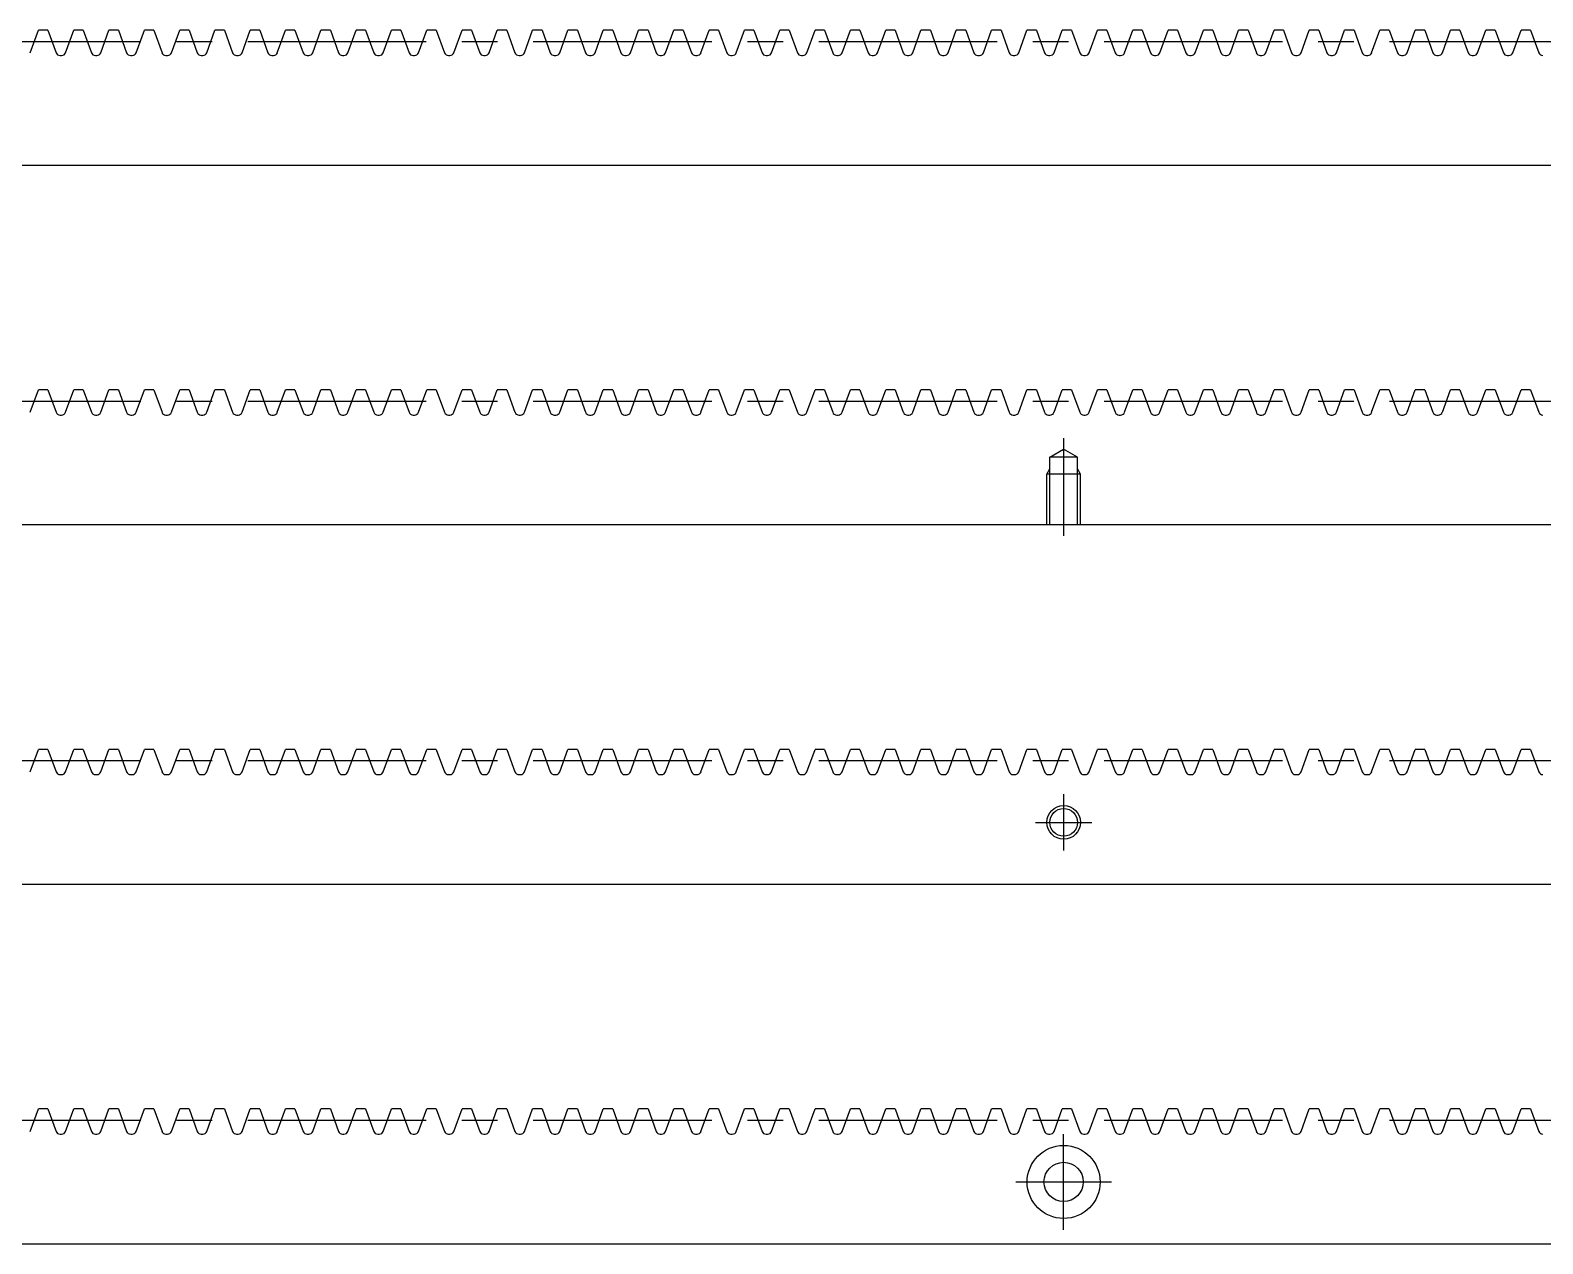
# Model space of a CAD drawing. Extents: x 0 to 537, y -23 to 123.
# Drawn here: x 268 to 402.6, y 15 to 123 of the extents above; entities that cross this region are included whole.
import ezdxf

# ---------------------------------------------------------------- set-up
doc = ezdxf.new("R2010")
doc.units = 0
doc.header["$LTSCALE"] = 0.5
doc.linetypes.add('CENTER', pattern=[50.8, 31.75, -6.35, 6.35, -6.35])
doc.linetypes.add('DASHED', pattern=[19.05, 12.7, -6.35])
for name, color, linetype in [('MSM_CENTER', 1, 'CENTER'), ('MSM_CONTINUOUS', 7, 'CONTINUOUS'), ('MSM_DASHED', 4, 'DASHED'), ('MSM_NARROW', 5, 'CONTINUOUS')]:
    doc.layers.add(name, color=color, linetype=linetype)

msp = doc.modelspace()

# ---------------------------------------------------------------- linework, layer by layer
at = {"layer": 'MSM_CENTER'}
for p, q in [((8, 122), (512, 122)), ((8, 90), (512, 90)), ((360, 86.71), (360, 78)), ((8, 58), (512, 58)), ((360, 55), (360, 50)), ((357.5, 52.5), (362.5, 52.5)), ((8, 26), (512, 26)), ((360, 16.25), (360, 24.75)), ((355.75, 20.5), (364.25, 20.5))]:
    msp.add_line(p, q, dxfattribs=at)
at = {"layer": 'MSM_CONTINUOUS'}
for p, q in [((268.03, 121), (268.76, 123)), ((269.6, 123), (268.76, 123)), ((269.6, 123), (270.33, 121)), ((271.17, 121), (271.9, 123)), ((272.75, 123), (271.9, 123)), ((272.75, 123), (273.47, 121)), ((274.32, 121), (275.04, 123)), ((275.89, 123), (275.04, 123)), ((275.89, 123), (276.61, 121)), ((277.46, 121), (278.19, 123)), ((279.03, 123), (278.19, 123)), ((279.03, 123), (279.76, 121)), ((280.6, 121), (281.33, 123)), ((282.17, 123), (281.33, 123)), ((282.17, 123), (282.9, 121)), ((283.74, 121), (284.47, 123)), ((285.31, 123), (284.47, 123)), ((285.31, 123), (286.04, 121)), ((286.88, 121), (287.61, 123)), ((288.45, 123), (287.61, 123)), ((288.45, 123), (289.18, 121)), ((290.02, 121), (290.75, 123)), ((291.59, 123), (290.75, 123)), ((291.59, 123), (292.32, 121)), ((293.17, 121), (293.89, 123)), ((294.74, 123), (293.89, 123)), ((294.74, 123), (295.46, 121)), ((296.31, 121), (297.03, 123)), ((297.88, 123), (297.03, 123)), ((297.88, 123), (298.61, 121)), ((299.45, 121), (300.18, 123)), ((301.02, 123), (300.18, 123)), ((301.02, 123), (301.75, 121)), ((302.59, 121), (303.32, 123)), ((304.16, 123), (303.32, 123)), ((304.16, 123), (304.89, 121)), ((305.73, 121), (306.46, 123)), ((307.3, 123), (306.46, 123)), ((307.3, 123), (308.03, 121)), ((308.87, 121), (309.6, 123)), ((310.44, 123), (309.6, 123)), ((310.44, 123), (311.17, 121)), ((312.02, 121), (312.74, 123)), ((313.59, 123), (312.74, 123)), ((313.59, 123), (314.31, 121)), ((315.16, 121), (315.88, 123)), ((316.73, 123), (315.88, 123)), ((316.73, 123), (317.46, 121)), ((318.3, 121), (319.03, 123)), ((319.87, 123), (319.03, 123)), ((319.87, 123), (320.6, 121)), ((321.44, 121), (322.17, 123)), ((323.01, 123), (322.17, 123)), ((323.01, 123), (323.74, 121)), ((324.58, 121), (325.31, 123)), ((326.15, 123), (325.31, 123)), ((326.15, 123), (326.88, 121)), ((327.72, 121), (328.45, 123)), ((329.29, 123), (328.45, 123)), ((329.29, 123), (330.02, 121)), ((330.86, 121), (331.59, 123)), ((332.44, 123), (331.59, 123)), ((332.44, 123), (333.16, 121)), ((334.01, 121), (334.73, 123)), ((335.58, 123), (334.73, 123)), ((335.58, 123), (336.3, 121)), ((337.15, 121), (337.88, 123)), ((338.72, 123), (337.88, 123)), ((338.72, 123), (339.45, 121)), ((340.29, 121), (341.02, 123)), ((341.86, 123), (341.02, 123)), ((341.86, 123), (342.59, 121)), ((343.43, 121), (344.16, 123)), ((345, 123), (344.16, 123)), ((345, 123), (345.73, 121)), ((346.57, 121), (347.3, 123)), ((348.14, 123), (347.3, 123)), ((348.14, 123), (348.87, 121)), ((349.71, 121), (350.44, 123)), ((351.29, 123), (350.44, 123)), ((351.29, 123), (352.01, 121)), ((352.86, 121), (353.58, 123)), ((354.43, 123), (353.58, 123)), ((354.43, 123), (355.15, 121)), ((356, 121), (356.73, 123)), ((357.57, 123), (356.73, 123)), ((357.57, 123), (358.3, 121)), ((359.14, 121), (359.87, 123)), ((360.71, 123), (359.87, 123)), ((360.71, 123), (361.44, 121)), ((362.28, 121), (363.01, 123)), ((363.85, 123), (363.01, 123)), ((363.85, 123), (364.58, 121)), ((365.42, 121), (366.15, 123)), ((366.99, 123), (366.15, 123)), ((366.99, 123), (367.72, 121)), ((368.56, 121), (369.29, 123)), ((370.13, 123), (369.29, 123)), ((370.13, 123), (370.86, 121)), ((371.71, 121), (372.43, 123)), ((373.28, 123), (372.43, 123)), ((373.28, 123), (374, 121)), ((374.85, 121), (375.57, 123)), ((376.42, 123), (375.57, 123)), ((376.42, 123), (377.15, 121)), ((377.99, 121), (378.72, 123)), ((379.56, 123), (378.72, 123)), ((379.56, 123), (380.29, 121)), ((381.13, 121), (381.86, 123)), ((382.7, 123), (381.86, 123)), ((382.7, 123), (383.43, 121)), ((384.27, 121), (385, 123)), ((385.84, 123), (385, 123)), ((385.84, 123), (386.57, 121)), ((387.41, 121), (388.14, 123)), ((388.98, 123), (388.14, 123)), ((388.98, 123), (389.71, 121)), ((390.56, 121), (391.28, 123)), ((392.13, 123), (391.28, 123)), ((392.13, 123), (392.85, 121)), ((393.7, 121), (394.42, 123)), ((395.27, 123), (394.42, 123)), ((395.27, 123), (396, 121)), ((396.84, 121), (397.57, 123)), ((398.41, 123), (397.57, 123)), ((398.41, 123), (399.14, 121)), ((399.98, 121), (400.71, 123)), ((401.55, 123), (400.71, 123)), ((401.55, 123), (402.28, 121)), ((270.69, 120.75), (270.82, 120.75)), ((273.83, 120.75), (273.96, 120.75)), ((276.97, 120.75), (277.1, 120.75)), ((280.11, 120.75), (280.24, 120.75)), ((283.25, 120.75), (283.38, 120.75)), ((286.4, 120.75), (286.53, 120.75)), ((289.54, 120.75), (289.67, 120.75)), ((292.68, 120.75), (292.81, 120.75)), ((295.82, 120.75), (295.95, 120.75)), ((298.96, 120.75), (299.09, 120.75)), ((302.1, 120.75), (302.23, 120.75)), ((305.25, 120.75), (305.37, 120.75)), ((308.39, 120.75), (308.52, 120.75)), ((311.53, 120.75), (311.66, 120.75)), ((314.67, 120.75), (314.8, 120.75)), ((317.81, 120.75), (317.94, 120.75)), ((320.95, 120.75), (321.08, 120.75)), ((324.1, 120.75), (324.22, 120.75)), ((327.24, 120.75), (327.37, 120.75)), ((330.38, 120.75), (330.51, 120.75)), ((333.52, 120.75), (333.65, 120.75)), ((336.66, 120.75), (336.79, 120.75)), ((339.8, 120.75), (339.93, 120.75)), ((342.95, 120.75), (343.07, 120.75)), ((346.09, 120.75), (346.22, 120.75)), ((349.23, 120.75), (349.36, 120.75)), ((352.37, 120.75), (352.5, 120.75)), ((355.51, 120.75), (355.64, 120.75)), ((358.65, 120.75), (358.78, 120.75)), ((361.79, 120.75), (361.92, 120.75)), ((364.94, 120.75), (365.07, 120.75)), ((368.08, 120.75), (368.21, 120.75)), ((371.22, 120.75), (371.35, 120.75)), ((374.36, 120.75), (374.49, 120.75)), ((377.5, 120.75), (377.63, 120.75)), ((380.64, 120.75), (380.77, 120.75)), ((383.79, 120.75), (383.91, 120.75)), ((386.93, 120.75), (387.06, 120.75)), ((390.07, 120.75), (390.2, 120.75)), ((393.21, 120.75), (393.34, 120.75)), ((396.35, 120.75), (396.48, 120.75)), ((399.49, 120.75), (399.62, 120.75)), ((10, 111), (510, 111)), ((268.03, 89), (268.76, 91)), ((269.6, 91), (268.76, 91)), ((269.6, 91), (270.33, 89)), ((271.17, 89), (271.9, 91)), ((272.75, 91), (271.9, 91)), ((272.75, 91), (273.47, 89)), ((274.32, 89), (275.04, 91)), ((275.89, 91), (275.04, 91)), ((275.89, 91), (276.61, 89)), ((277.46, 89), (278.19, 91)), ((279.03, 91), (278.19, 91)), ((279.03, 91), (279.76, 89)), ((280.6, 89), (281.33, 91)), ((282.17, 91), (281.33, 91)), ((282.17, 91), (282.9, 89)), ((283.74, 89), (284.47, 91)), ((285.31, 91), (284.47, 91)), ((285.31, 91), (286.04, 89)), ((286.88, 89), (287.61, 91)), ((288.45, 91), (287.61, 91)), ((288.45, 91), (289.18, 89)), ((290.02, 89), (290.75, 91)), ((291.59, 91), (290.75, 91)), ((291.59, 91), (292.32, 89)), ((293.17, 89), (293.89, 91)), ((294.74, 91), (293.89, 91)), ((294.74, 91), (295.46, 89)), ((296.31, 89), (297.03, 91)), ((297.88, 91), (297.03, 91)), ((297.88, 91), (298.61, 89)), ((299.45, 89), (300.18, 91)), ((301.02, 91), (300.18, 91)), ((301.02, 91), (301.75, 89)), ((302.59, 89), (303.32, 91)), ((304.16, 91), (303.32, 91)), ((304.16, 91), (304.89, 89)), ((305.73, 89), (306.46, 91)), ((307.3, 91), (306.46, 91)), ((307.3, 91), (308.03, 89)), ((308.87, 89), (309.6, 91)), ((310.44, 91), (309.6, 91)), ((310.44, 91), (311.17, 89)), ((312.02, 89), (312.74, 91)), ((313.59, 91), (312.74, 91)), ((313.59, 91), (314.31, 89)), ((315.16, 89), (315.88, 91)), ((316.73, 91), (315.88, 91)), ((316.73, 91), (317.46, 89)), ((318.3, 89), (319.03, 91)), ((319.87, 91), (319.03, 91)), ((319.87, 91), (320.6, 89)), ((321.44, 89), (322.17, 91)), ((323.01, 91), (322.17, 91)), ((323.01, 91), (323.74, 89)), ((324.58, 89), (325.31, 91)), ((326.15, 91), (325.31, 91)), ((326.15, 91), (326.88, 89)), ((327.72, 89), (328.45, 91)), ((329.29, 91), (328.45, 91)), ((329.29, 91), (330.02, 89)), ((330.86, 89), (331.59, 91)), ((332.44, 91), (331.59, 91)), ((332.44, 91), (333.16, 89)), ((334.01, 89), (334.73, 91)), ((335.58, 91), (334.73, 91)), ((335.58, 91), (336.3, 89)), ((337.15, 89), (337.88, 91)), ((338.72, 91), (337.88, 91)), ((338.72, 91), (339.45, 89)), ((340.29, 89), (341.02, 91)), ((341.86, 91), (341.02, 91)), ((341.86, 91), (342.59, 89)), ((343.43, 89), (344.16, 91)), ((345, 91), (344.16, 91)), ((345, 91), (345.73, 89)), ((346.57, 89), (347.3, 91)), ((348.14, 91), (347.3, 91)), ((348.14, 91), (348.87, 89)), ((349.71, 89), (350.44, 91)), ((351.29, 91), (350.44, 91)), ((351.29, 91), (352.01, 89)), ((352.86, 89), (353.58, 91)), ((354.43, 91), (353.58, 91)), ((354.43, 91), (355.15, 89)), ((356, 89), (356.73, 91)), ((357.57, 91), (356.73, 91)), ((357.57, 91), (358.3, 89)), ((359.14, 89), (359.87, 91)), ((360.71, 91), (359.87, 91)), ((360.71, 91), (361.44, 89)), ((362.28, 89), (363.01, 91)), ((363.85, 91), (363.01, 91)), ((363.85, 91), (364.58, 89)), ((365.42, 89), (366.15, 91)), ((366.99, 91), (366.15, 91)), ((366.99, 91), (367.72, 89)), ((368.56, 89), (369.29, 91)), ((370.13, 91), (369.29, 91)), ((370.13, 91), (370.86, 89)), ((371.71, 89), (372.43, 91)), ((373.28, 91), (372.43, 91)), ((373.28, 91), (374, 89)), ((374.85, 89), (375.57, 91)), ((376.42, 91), (375.57, 91)), ((376.42, 91), (377.15, 89)), ((377.99, 89), (378.72, 91)), ((379.56, 91), (378.72, 91)), ((379.56, 91), (380.29, 89)), ((381.13, 89), (381.86, 91)), ((382.7, 91), (381.86, 91)), ((382.7, 91), (383.43, 89)), ((384.27, 89), (385, 91)), ((385.84, 91), (385, 91)), ((385.84, 91), (386.57, 89)), ((387.41, 89), (388.14, 91)), ((388.98, 91), (388.14, 91)), ((388.98, 91), (389.71, 89)), ((390.56, 89), (391.28, 91)), ((392.13, 91), (391.28, 91)), ((392.13, 91), (392.85, 89)), ((393.7, 89), (394.42, 91)), ((395.27, 91), (394.42, 91)), ((395.27, 91), (396, 89)), ((396.84, 89), (397.57, 91)), ((398.41, 91), (397.57, 91)), ((398.41, 91), (399.14, 89)), ((399.98, 89), (400.71, 91)), ((401.55, 91), (400.71, 91)), ((401.55, 91), (402.28, 89)), ((270.69, 88.75), (270.82, 88.75)), ((273.83, 88.75), (273.96, 88.75)), ((276.97, 88.75), (277.1, 88.75)), ((280.11, 88.75), (280.24, 88.75)), ((283.25, 88.75), (283.38, 88.75)), ((286.4, 88.75), (286.53, 88.75)), ((289.54, 88.75), (289.67, 88.75)), ((292.68, 88.75), (292.81, 88.75)), ((295.82, 88.75), (295.95, 88.75)), ((298.96, 88.75), (299.09, 88.75)), ((302.1, 88.75), (302.23, 88.75)), ((305.25, 88.75), (305.37, 88.75)), ((308.39, 88.75), (308.52, 88.75)), ((311.53, 88.75), (311.66, 88.75)), ((314.67, 88.75), (314.8, 88.75)), ((317.81, 88.75), (317.94, 88.75)), ((320.95, 88.75), (321.08, 88.75)), ((324.1, 88.75), (324.22, 88.75)), ((327.24, 88.75), (327.37, 88.75)), ((330.38, 88.75), (330.51, 88.75)), ((333.52, 88.75), (333.65, 88.75)), ((336.66, 88.75), (336.79, 88.75)), ((339.8, 88.75), (339.93, 88.75)), ((342.95, 88.75), (343.07, 88.75)), ((346.09, 88.75), (346.22, 88.75)), ((349.23, 88.75), (349.36, 88.75)), ((352.37, 88.75), (352.5, 88.75)), ((355.51, 88.75), (355.64, 88.75)), ((358.65, 88.75), (358.78, 88.75)), ((361.79, 88.75), (361.92, 88.75)), ((364.94, 88.75), (365.07, 88.75)), ((368.08, 88.75), (368.21, 88.75)), ((371.22, 88.75), (371.35, 88.75)), ((374.36, 88.75), (374.49, 88.75)), ((377.5, 88.75), (377.63, 88.75)), ((380.64, 88.75), (380.77, 88.75)), ((383.79, 88.75), (383.91, 88.75)), ((386.93, 88.75), (387.06, 88.75)), ((390.07, 88.75), (390.2, 88.75)), ((393.21, 88.75), (393.34, 88.75)), ((396.35, 88.75), (396.48, 88.75)), ((399.49, 88.75), (399.62, 88.75)), ((10, 79), (510, 79)), ((268.03, 57), (268.76, 59)), ((269.6, 59), (268.76, 59)), ((269.6, 59), (270.33, 57)), ((271.17, 57), (271.9, 59)), ((272.75, 59), (271.9, 59)), ((272.75, 59), (273.47, 57)), ((274.32, 57), (275.04, 59)), ((275.89, 59), (275.04, 59)), ((275.89, 59), (276.61, 57)), ((277.46, 57), (278.19, 59)), ((279.03, 59), (278.19, 59)), ((279.03, 59), (279.76, 57)), ((280.6, 57), (281.33, 59)), ((282.17, 59), (281.33, 59)), ((282.17, 59), (282.9, 57)), ((283.74, 57), (284.47, 59)), ((285.31, 59), (284.47, 59)), ((285.31, 59), (286.04, 57)), ((286.88, 57), (287.61, 59)), ((288.45, 59), (287.61, 59)), ((288.45, 59), (289.18, 57)), ((290.02, 57), (290.75, 59)), ((291.59, 59), (290.75, 59)), ((291.59, 59), (292.32, 57)), ((293.17, 57), (293.89, 59)), ((294.74, 59), (293.89, 59)), ((294.74, 59), (295.46, 57)), ((296.31, 57), (297.03, 59)), ((297.88, 59), (297.03, 59)), ((297.88, 59), (298.61, 57)), ((299.45, 57), (300.18, 59)), ((301.02, 59), (300.18, 59)), ((301.02, 59), (301.75, 57)), ((302.59, 57), (303.32, 59)), ((304.16, 59), (303.32, 59)), ((304.16, 59), (304.89, 57)), ((305.73, 57), (306.46, 59)), ((307.3, 59), (306.46, 59)), ((307.3, 59), (308.03, 57)), ((308.87, 57), (309.6, 59)), ((310.44, 59), (309.6, 59)), ((310.44, 59), (311.17, 57)), ((312.02, 57), (312.74, 59)), ((313.59, 59), (312.74, 59)), ((313.59, 59), (314.31, 57)), ((315.16, 57), (315.88, 59)), ((316.73, 59), (315.88, 59)), ((316.73, 59), (317.46, 57)), ((318.3, 57), (319.03, 59)), ((319.87, 59), (319.03, 59)), ((319.87, 59), (320.6, 57)), ((321.44, 57), (322.17, 59)), ((323.01, 59), (322.17, 59)), ((323.01, 59), (323.74, 57)), ((324.58, 57), (325.31, 59)), ((326.15, 59), (325.31, 59)), ((326.15, 59), (326.88, 57)), ((327.72, 57), (328.45, 59)), ((329.29, 59), (328.45, 59)), ((329.29, 59), (330.02, 57)), ((330.86, 57), (331.59, 59)), ((332.44, 59), (331.59, 59)), ((332.44, 59), (333.16, 57)), ((334.01, 57), (334.73, 59)), ((335.58, 59), (334.73, 59)), ((335.58, 59), (336.3, 57)), ((337.15, 57), (337.88, 59)), ((338.72, 59), (337.88, 59)), ((338.72, 59), (339.45, 57)), ((340.29, 57), (341.02, 59)), ((341.86, 59), (341.02, 59)), ((341.86, 59), (342.59, 57)), ((343.43, 57), (344.16, 59)), ((345, 59), (344.16, 59)), ((345, 59), (345.73, 57)), ((346.57, 57), (347.3, 59)), ((348.14, 59), (347.3, 59)), ((348.14, 59), (348.87, 57)), ((349.71, 57), (350.44, 59)), ((351.29, 59), (350.44, 59)), ((351.29, 59), (352.01, 57)), ((352.86, 57), (353.58, 59)), ((354.43, 59), (353.58, 59)), ((354.43, 59), (355.15, 57)), ((356, 57), (356.73, 59)), ((357.57, 59), (356.73, 59)), ((357.57, 59), (358.3, 57)), ((359.14, 57), (359.87, 59)), ((360.71, 59), (359.87, 59)), ((360.71, 59), (361.44, 57)), ((362.28, 57), (363.01, 59)), ((363.85, 59), (363.01, 59)), ((363.85, 59), (364.58, 57)), ((365.42, 57), (366.15, 59)), ((366.99, 59), (366.15, 59)), ((366.99, 59), (367.72, 57)), ((368.56, 57), (369.29, 59)), ((370.13, 59), (369.29, 59)), ((370.13, 59), (370.86, 57)), ((371.71, 57), (372.43, 59)), ((373.28, 59), (372.43, 59)), ((373.28, 59), (374, 57)), ((374.85, 57), (375.57, 59)), ((376.42, 59), (375.57, 59)), ((376.42, 59), (377.15, 57)), ((377.99, 57), (378.72, 59)), ((379.56, 59), (378.72, 59)), ((379.56, 59), (380.29, 57)), ((381.13, 57), (381.86, 59)), ((382.7, 59), (381.86, 59)), ((382.7, 59), (383.43, 57)), ((384.27, 57), (385, 59)), ((385.84, 59), (385, 59)), ((385.84, 59), (386.57, 57)), ((387.41, 57), (388.14, 59)), ((388.98, 59), (388.14, 59)), ((388.98, 59), (389.71, 57)), ((390.56, 57), (391.28, 59)), ((392.13, 59), (391.28, 59)), ((392.13, 59), (392.85, 57)), ((393.7, 57), (394.42, 59)), ((395.27, 59), (394.42, 59)), ((395.27, 59), (396, 57)), ((396.84, 57), (397.57, 59)), ((398.41, 59), (397.57, 59)), ((398.41, 59), (399.14, 57)), ((399.98, 57), (400.71, 59)), ((401.55, 59), (400.71, 59)), ((401.55, 59), (402.28, 57)), ((270.69, 56.75), (270.82, 56.75)), ((273.83, 56.75), (273.96, 56.75)), ((276.97, 56.75), (277.1, 56.75)), ((280.11, 56.75), (280.24, 56.75)), ((283.25, 56.75), (283.38, 56.75)), ((286.4, 56.75), (286.53, 56.75)), ((289.54, 56.75), (289.67, 56.75)), ((292.68, 56.75), (292.81, 56.75)), ((295.82, 56.75), (295.95, 56.75)), ((298.96, 56.75), (299.09, 56.75)), ((302.1, 56.75), (302.23, 56.75)), ((305.25, 56.75), (305.37, 56.75)), ((308.39, 56.75), (308.52, 56.75)), ((311.53, 56.75), (311.66, 56.75)), ((314.67, 56.75), (314.8, 56.75)), ((317.81, 56.75), (317.94, 56.75)), ((320.95, 56.75), (321.08, 56.75)), ((324.1, 56.75), (324.22, 56.75)), ((327.24, 56.75), (327.37, 56.75)), ((330.38, 56.75), (330.51, 56.75)), ((333.52, 56.75), (333.65, 56.75)), ((336.66, 56.75), (336.79, 56.75)), ((339.8, 56.75), (339.93, 56.75)), ((342.95, 56.75), (343.07, 56.75)), ((346.09, 56.75), (346.22, 56.75)), ((349.23, 56.75), (349.36, 56.75)), ((352.37, 56.75), (352.5, 56.75)), ((355.51, 56.75), (355.64, 56.75)), ((358.65, 56.75), (358.78, 56.75)), ((361.79, 56.75), (361.92, 56.75)), ((364.94, 56.75), (365.07, 56.75)), ((368.08, 56.75), (368.21, 56.75)), ((371.22, 56.75), (371.35, 56.75)), ((374.36, 56.75), (374.49, 56.75)), ((377.5, 56.75), (377.63, 56.75)), ((380.64, 56.75), (380.77, 56.75)), ((383.79, 56.75), (383.91, 56.75)), ((386.93, 56.75), (387.06, 56.75)), ((390.07, 56.75), (390.2, 56.75)), ((393.21, 56.75), (393.34, 56.75)), ((396.35, 56.75), (396.48, 56.75)), ((399.49, 56.75), (399.62, 56.75)), ((10, 47), (510, 47)), ((268.03, 25), (268.76, 27)), ((269.6, 27), (268.76, 27)), ((269.6, 27), (270.33, 25)), ((271.17, 25), (271.9, 27)), ((272.75, 27), (271.9, 27)), ((272.75, 27), (273.47, 25)), ((274.32, 25), (275.04, 27)), ((275.89, 27), (275.04, 27)), ((275.89, 27), (276.61, 25)), ((277.46, 25), (278.19, 27)), ((279.03, 27), (278.19, 27)), ((279.03, 27), (279.76, 25)), ((280.6, 25), (281.33, 27)), ((282.17, 27), (281.33, 27)), ((282.17, 27), (282.9, 25)), ((283.74, 25), (284.47, 27)), ((285.31, 27), (284.47, 27)), ((285.31, 27), (286.04, 25)), ((286.88, 25), (287.61, 27)), ((288.45, 27), (287.61, 27)), ((288.45, 27), (289.18, 25)), ((290.02, 25), (290.75, 27)), ((291.59, 27), (290.75, 27)), ((291.59, 27), (292.32, 25)), ((293.17, 25), (293.89, 27)), ((294.74, 27), (293.89, 27)), ((294.74, 27), (295.46, 25)), ((296.31, 25), (297.03, 27)), ((297.88, 27), (297.03, 27)), ((297.88, 27), (298.61, 25)), ((299.45, 25), (300.18, 27)), ((301.02, 27), (300.18, 27)), ((301.02, 27), (301.75, 25)), ((302.59, 25), (303.32, 27)), ((304.16, 27), (303.32, 27)), ((304.16, 27), (304.89, 25)), ((305.73, 25), (306.46, 27)), ((307.3, 27), (306.46, 27)), ((307.3, 27), (308.03, 25)), ((308.87, 25), (309.6, 27)), ((310.44, 27), (309.6, 27)), ((310.44, 27), (311.17, 25)), ((312.02, 25), (312.74, 27)), ((313.59, 27), (312.74, 27)), ((313.59, 27), (314.31, 25)), ((315.16, 25), (315.88, 27)), ((316.73, 27), (315.88, 27)), ((316.73, 27), (317.46, 25)), ((318.3, 25), (319.03, 27)), ((319.87, 27), (319.03, 27)), ((319.87, 27), (320.6, 25)), ((321.44, 25), (322.17, 27)), ((323.01, 27), (322.17, 27)), ((323.01, 27), (323.74, 25)), ((324.58, 25), (325.31, 27)), ((326.15, 27), (325.31, 27)), ((326.15, 27), (326.88, 25)), ((327.72, 25), (328.45, 27)), ((329.29, 27), (328.45, 27)), ((329.29, 27), (330.02, 25)), ((330.86, 25), (331.59, 27)), ((332.44, 27), (331.59, 27)), ((332.44, 27), (333.16, 25)), ((334.01, 25), (334.73, 27)), ((335.58, 27), (334.73, 27)), ((335.58, 27), (336.3, 25)), ((337.15, 25), (337.88, 27)), ((338.72, 27), (337.88, 27)), ((338.72, 27), (339.45, 25)), ((340.29, 25), (341.02, 27)), ((341.86, 27), (341.02, 27)), ((341.86, 27), (342.59, 25)), ((343.43, 25), (344.16, 27)), ((345, 27), (344.16, 27)), ((345, 27), (345.73, 25)), ((346.57, 25), (347.3, 27)), ((348.14, 27), (347.3, 27)), ((348.14, 27), (348.87, 25)), ((349.71, 25), (350.44, 27)), ((351.29, 27), (350.44, 27)), ((351.29, 27), (352.01, 25)), ((352.86, 25), (353.58, 27)), ((354.43, 27), (353.58, 27)), ((354.43, 27), (355.15, 25)), ((356, 25), (356.73, 27)), ((357.57, 27), (356.73, 27)), ((357.57, 27), (358.3, 25)), ((359.14, 25), (359.87, 27)), ((360.71, 27), (359.87, 27)), ((360.71, 27), (361.44, 25)), ((362.28, 25), (363.01, 27)), ((363.85, 27), (363.01, 27)), ((363.85, 27), (364.58, 25)), ((365.42, 25), (366.15, 27)), ((366.99, 27), (366.15, 27)), ((366.99, 27), (367.72, 25)), ((368.56, 25), (369.29, 27)), ((370.13, 27), (369.29, 27)), ((370.13, 27), (370.86, 25)), ((371.71, 25), (372.43, 27)), ((373.28, 27), (372.43, 27)), ((373.28, 27), (374, 25)), ((374.85, 25), (375.57, 27)), ((376.42, 27), (375.57, 27)), ((376.42, 27), (377.15, 25)), ((377.99, 25), (378.72, 27)), ((379.56, 27), (378.72, 27)), ((379.56, 27), (380.29, 25)), ((381.13, 25), (381.86, 27)), ((382.7, 27), (381.86, 27)), ((382.7, 27), (383.43, 25)), ((384.27, 25), (385, 27)), ((385.84, 27), (385, 27)), ((385.84, 27), (386.57, 25)), ((387.41, 25), (388.14, 27)), ((388.98, 27), (388.14, 27)), ((388.98, 27), (389.71, 25)), ((390.56, 25), (391.28, 27)), ((392.13, 27), (391.28, 27)), ((392.13, 27), (392.85, 25)), ((393.7, 25), (394.42, 27)), ((395.27, 27), (394.42, 27)), ((395.27, 27), (396, 25)), ((396.84, 25), (397.57, 27)), ((398.41, 27), (397.57, 27)), ((398.41, 27), (399.14, 25)), ((399.98, 25), (400.71, 27)), ((401.55, 27), (400.71, 27)), ((401.55, 27), (402.28, 25)), ((270.69, 24.75), (270.82, 24.75)), ((273.83, 24.75), (273.96, 24.75)), ((276.97, 24.75), (277.1, 24.75)), ((280.11, 24.75), (280.24, 24.75)), ((283.25, 24.75), (283.38, 24.75)), ((286.4, 24.75), (286.53, 24.75)), ((289.54, 24.75), (289.67, 24.75)), ((292.68, 24.75), (292.81, 24.75)), ((295.82, 24.75), (295.95, 24.75)), ((298.96, 24.75), (299.09, 24.75)), ((302.1, 24.75), (302.23, 24.75)), ((305.25, 24.75), (305.37, 24.75)), ((308.39, 24.75), (308.52, 24.75)), ((311.53, 24.75), (311.66, 24.75)), ((314.67, 24.75), (314.8, 24.75)), ((317.81, 24.75), (317.94, 24.75)), ((320.95, 24.75), (321.08, 24.75)), ((324.1, 24.75), (324.22, 24.75)), ((327.24, 24.75), (327.37, 24.75)), ((330.38, 24.75), (330.51, 24.75)), ((333.52, 24.75), (333.65, 24.75)), ((336.66, 24.75), (336.79, 24.75)), ((339.8, 24.75), (339.93, 24.75)), ((342.95, 24.75), (343.07, 24.75)), ((346.09, 24.75), (346.22, 24.75)), ((349.23, 24.75), (349.36, 24.75)), ((352.37, 24.75), (352.5, 24.75)), ((355.51, 24.75), (355.64, 24.75)), ((358.65, 24.75), (358.78, 24.75)), ((361.79, 24.75), (361.92, 24.75)), ((364.94, 24.75), (365.07, 24.75)), ((368.08, 24.75), (368.21, 24.75)), ((371.22, 24.75), (371.35, 24.75)), ((374.36, 24.75), (374.49, 24.75)), ((377.5, 24.75), (377.63, 24.75)), ((380.64, 24.75), (380.77, 24.75)), ((383.79, 24.75), (383.91, 24.75)), ((386.93, 24.75), (387.06, 24.75)), ((390.07, 24.75), (390.2, 24.75)), ((393.21, 24.75), (393.34, 24.75)), ((396.35, 24.75), (396.48, 24.75)), ((399.49, 24.75), (399.62, 24.75)), ((10, 15), (510, 15))]:
    msp.add_line(p, q, dxfattribs=at)
for centre, radius in [((360, 52.5), 1.23), ((360, 20.5), 3.25), ((360, 20.5), 1.75)]:
    msp.add_circle(centre, radius, dxfattribs=at)
for centre, start, end in [((270.69, 121.13), 200, 270), ((270.82, 121.13), 270, 340), ((273.83, 121.13), 200, 270), ((273.96, 121.13), 270, 340), ((276.97, 121.13), 200, 270), ((277.1, 121.13), 270, 340), ((280.11, 121.13), 200, 270), ((280.24, 121.13), 270, 340), ((283.25, 121.13), 200, 270), ((283.38, 121.13), 270, 340), ((286.4, 121.13), 200, 270), ((286.53, 121.13), 270, 340), ((289.54, 121.13), 200, 270), ((289.67, 121.13), 270, 340), ((292.68, 121.13), 200, 270), ((292.81, 121.13), 270, 340), ((295.82, 121.13), 200, 270), ((295.95, 121.13), 270, 340), ((298.96, 121.13), 200, 270), ((299.09, 121.13), 270, 340), ((302.1, 121.13), 200, 270), ((302.23, 121.13), 270, 340), ((305.25, 121.13), 200, 270), ((305.37, 121.13), 270, 340), ((308.39, 121.13), 200, 270), ((308.52, 121.13), 270, 340), ((311.53, 121.13), 200, 270), ((311.66, 121.13), 270, 340), ((314.67, 121.13), 200, 270), ((314.8, 121.13), 270, 340), ((317.81, 121.13), 200, 270), ((317.94, 121.13), 270, 340), ((320.95, 121.13), 200, 270), ((321.08, 121.13), 270, 340), ((324.1, 121.13), 200, 270), ((324.22, 121.13), 270, 340), ((327.24, 121.13), 200, 270), ((327.37, 121.13), 270, 340), ((330.38, 121.13), 200, 270), ((330.51, 121.13), 270, 340), ((333.52, 121.13), 200, 270), ((333.65, 121.13), 270, 340), ((336.66, 121.13), 200, 270), ((336.79, 121.13), 270, 340), ((339.8, 121.13), 200, 270), ((339.93, 121.13), 270, 340), ((342.95, 121.13), 200, 270), ((343.07, 121.13), 270, 340), ((346.09, 121.13), 200, 270), ((346.22, 121.13), 270, 340), ((349.23, 121.13), 200, 270), ((349.36, 121.13), 270, 340), ((352.37, 121.13), 200, 270), ((352.5, 121.13), 270, 340), ((355.51, 121.13), 200, 270), ((355.64, 121.13), 270, 340), ((358.65, 121.13), 200, 270), ((358.78, 121.13), 270, 340), ((361.79, 121.13), 200, 270), ((361.92, 121.13), 270, 340), ((364.94, 121.13), 200, 270), ((365.07, 121.13), 270, 340), ((368.08, 121.13), 200, 270), ((368.21, 121.13), 270, 340), ((371.22, 121.13), 200, 270), ((371.35, 121.13), 270, 340), ((374.36, 121.13), 200, 270), ((374.49, 121.13), 270, 340), ((377.5, 121.13), 200, 270), ((377.63, 121.13), 270, 340), ((380.64, 121.13), 200, 270), ((380.77, 121.13), 270, 340), ((383.79, 121.13), 200, 270), ((383.91, 121.13), 270, 340), ((386.93, 121.13), 200, 270), ((387.06, 121.13), 270, 340), ((390.07, 121.13), 200, 270), ((390.2, 121.13), 270, 340), ((393.21, 121.13), 200, 270), ((393.34, 121.13), 270, 340), ((396.35, 121.13), 200, 270), ((396.48, 121.13), 270, 340), ((399.49, 121.13), 200, 270), ((399.62, 121.13), 270, 340), ((402.64, 121.13), 200, 270), ((270.69, 89.13), 200, 270), ((270.82, 89.13), 270, 340), ((273.83, 89.13), 200, 270), ((273.96, 89.13), 270, 340), ((276.97, 89.13), 200, 270), ((277.1, 89.13), 270, 340), ((280.11, 89.13), 200, 270), ((280.24, 89.13), 270, 340), ((283.25, 89.13), 200, 270), ((283.38, 89.13), 270, 340), ((286.4, 89.13), 200, 270), ((286.53, 89.13), 270, 340), ((289.54, 89.13), 200, 270), ((289.67, 89.13), 270, 340), ((292.68, 89.13), 200, 270), ((292.81, 89.13), 270, 340), ((295.82, 89.13), 200, 270), ((295.95, 89.13), 270, 340), ((298.96, 89.13), 200, 270), ((299.09, 89.13), 270, 340), ((302.1, 89.13), 200, 270), ((302.23, 89.13), 270, 340), ((305.25, 89.13), 200, 270), ((305.37, 89.13), 270, 340), ((308.39, 89.13), 200, 270), ((308.52, 89.13), 270, 340), ((311.53, 89.13), 200, 270), ((311.66, 89.13), 270, 340), ((314.67, 89.13), 200, 270), ((314.8, 89.13), 270, 340), ((317.81, 89.13), 200, 270), ((317.94, 89.13), 270, 340), ((320.95, 89.13), 200, 270), ((321.08, 89.13), 270, 340), ((324.1, 89.13), 200, 270), ((324.22, 89.13), 270, 340), ((327.24, 89.13), 200, 270), ((327.37, 89.13), 270, 340), ((330.38, 89.13), 200, 270), ((330.51, 89.13), 270, 340), ((333.52, 89.13), 200, 270), ((333.65, 89.13), 270, 340), ((336.66, 89.13), 200, 270), ((336.79, 89.13), 270, 340), ((339.8, 89.13), 200, 270), ((339.93, 89.13), 270, 340), ((342.95, 89.13), 200, 270), ((343.07, 89.13), 270, 340), ((346.09, 89.13), 200, 270), ((346.22, 89.13), 270, 340), ((349.23, 89.13), 200, 270), ((349.36, 89.13), 270, 340), ((352.37, 89.13), 200, 270), ((352.5, 89.13), 270, 340), ((355.51, 89.13), 200, 270), ((355.64, 89.13), 270, 340), ((358.65, 89.13), 200, 270), ((358.78, 89.13), 270, 340), ((361.79, 89.13), 200, 270), ((361.92, 89.13), 270, 340), ((364.94, 89.13), 200, 270), ((365.07, 89.13), 270, 340), ((368.08, 89.13), 200, 270), ((368.21, 89.13), 270, 340), ((371.22, 89.13), 200, 270), ((371.35, 89.13), 270, 340), ((374.36, 89.13), 200, 270), ((374.49, 89.13), 270, 340), ((377.5, 89.13), 200, 270), ((377.63, 89.13), 270, 340), ((380.64, 89.13), 200, 270), ((380.77, 89.13), 270, 340), ((383.79, 89.13), 200, 270), ((383.91, 89.13), 270, 340), ((386.93, 89.13), 200, 270), ((387.06, 89.13), 270, 340), ((390.07, 89.13), 200, 270), ((390.2, 89.13), 270, 340), ((393.21, 89.13), 200, 270), ((393.34, 89.13), 270, 340), ((396.35, 89.13), 200, 270), ((396.48, 89.13), 270, 340), ((399.49, 89.13), 200, 270), ((399.62, 89.13), 270, 340), ((402.64, 89.13), 200, 270), ((270.69, 57.13), 200, 270), ((270.82, 57.13), 270, 340), ((273.83, 57.13), 200, 270), ((273.96, 57.13), 270, 340), ((276.97, 57.13), 200, 270), ((277.1, 57.13), 270, 340), ((280.11, 57.13), 200, 270), ((280.24, 57.13), 270, 340), ((283.25, 57.13), 200, 270), ((283.38, 57.13), 270, 340), ((286.4, 57.13), 200, 270), ((286.53, 57.13), 270, 340), ((289.54, 57.13), 200, 270), ((289.67, 57.13), 270, 340), ((292.68, 57.13), 200, 270), ((292.81, 57.13), 270, 340), ((295.82, 57.13), 200, 270), ((295.95, 57.13), 270, 340), ((298.96, 57.13), 200, 270), ((299.09, 57.13), 270, 340), ((302.1, 57.13), 200, 270), ((302.23, 57.13), 270, 340), ((305.25, 57.13), 200, 270), ((305.37, 57.13), 270, 340), ((308.39, 57.13), 200, 270), ((308.52, 57.13), 270, 340), ((311.53, 57.13), 200, 270), ((311.66, 57.13), 270, 340), ((314.67, 57.13), 200, 270), ((314.8, 57.13), 270, 340), ((317.81, 57.13), 200, 270), ((317.94, 57.13), 270, 340), ((320.95, 57.13), 200, 270), ((321.08, 57.13), 270, 340), ((324.1, 57.13), 200, 270), ((324.22, 57.13), 270, 340), ((327.24, 57.13), 200, 270), ((327.37, 57.13), 270, 340), ((330.38, 57.13), 200, 270), ((330.51, 57.13), 270, 340), ((333.52, 57.13), 200, 270), ((333.65, 57.13), 270, 340), ((336.66, 57.13), 200, 270), ((336.79, 57.13), 270, 340), ((339.8, 57.13), 200, 270), ((339.93, 57.13), 270, 340), ((342.95, 57.13), 200, 270), ((343.07, 57.13), 270, 340), ((346.09, 57.13), 200, 270), ((346.22, 57.13), 270, 340), ((349.23, 57.13), 200, 270), ((349.36, 57.13), 270, 340), ((352.37, 57.13), 200, 270), ((352.5, 57.13), 270, 340), ((355.51, 57.13), 200, 270), ((355.64, 57.13), 270, 340), ((358.65, 57.13), 200, 270), ((358.78, 57.13), 270, 340), ((361.79, 57.13), 200, 270), ((361.92, 57.13), 270, 340), ((364.94, 57.13), 200, 270), ((365.07, 57.13), 270, 340), ((368.08, 57.13), 200, 270), ((368.21, 57.13), 270, 340), ((371.22, 57.13), 200, 270), ((371.35, 57.13), 270, 340), ((374.36, 57.13), 200, 270), ((374.49, 57.13), 270, 340), ((377.5, 57.13), 200, 270), ((377.63, 57.13), 270, 340), ((380.64, 57.13), 200, 270), ((380.77, 57.13), 270, 340), ((383.79, 57.13), 200, 270), ((383.91, 57.13), 270, 340), ((386.93, 57.13), 200, 270), ((387.06, 57.13), 270, 340), ((390.07, 57.13), 200, 270), ((390.2, 57.13), 270, 340), ((393.21, 57.13), 200, 270), ((393.34, 57.13), 270, 340), ((396.35, 57.13), 200, 270), ((396.48, 57.13), 270, 340), ((399.49, 57.13), 200, 270), ((399.62, 57.13), 270, 340), ((402.64, 57.13), 200, 270), ((270.69, 25.13), 200, 270), ((270.82, 25.13), 270, 340), ((273.83, 25.13), 200, 270), ((273.96, 25.13), 270, 340), ((276.97, 25.13), 200, 270), ((277.1, 25.13), 270, 340), ((280.11, 25.13), 200, 270), ((280.24, 25.13), 270, 340), ((283.25, 25.13), 200, 270), ((283.38, 25.13), 270, 340), ((286.4, 25.13), 200, 270), ((286.53, 25.13), 270, 340), ((289.54, 25.13), 200, 270), ((289.67, 25.13), 270, 340), ((292.68, 25.13), 200, 270), ((292.81, 25.13), 270, 340), ((295.82, 25.13), 200, 270), ((295.95, 25.13), 270, 340), ((298.96, 25.13), 200, 270), ((299.09, 25.13), 270, 340), ((302.1, 25.13), 200, 270), ((302.23, 25.13), 270, 340), ((305.25, 25.13), 200, 270), ((305.37, 25.13), 270, 340), ((308.39, 25.13), 200, 270), ((308.52, 25.13), 270, 340), ((311.53, 25.13), 200, 270), ((311.66, 25.13), 270, 340), ((314.67, 25.13), 200, 270), ((314.8, 25.13), 270, 340), ((317.81, 25.13), 200, 270), ((317.94, 25.13), 270, 340), ((320.95, 25.13), 200, 270), ((321.08, 25.13), 270, 340), ((324.1, 25.13), 200, 270), ((324.22, 25.13), 270, 340), ((327.24, 25.13), 200, 270), ((327.37, 25.13), 270, 340), ((330.38, 25.13), 200, 270), ((330.51, 25.13), 270, 340), ((333.52, 25.13), 200, 270), ((333.65, 25.13), 270, 340), ((336.66, 25.13), 200, 270), ((336.79, 25.13), 270, 340), ((339.8, 25.13), 200, 270), ((339.93, 25.13), 270, 340), ((342.95, 25.13), 200, 270), ((343.07, 25.13), 270, 340), ((346.09, 25.13), 200, 270), ((346.22, 25.13), 270, 340), ((349.23, 25.13), 200, 270), ((349.36, 25.13), 270, 340), ((352.37, 25.13), 200, 270), ((352.5, 25.13), 270, 340), ((355.51, 25.13), 200, 270), ((355.64, 25.13), 270, 340), ((358.65, 25.13), 200, 270), ((358.78, 25.13), 270, 340), ((361.79, 25.13), 200, 270), ((361.92, 25.13), 270, 340), ((364.94, 25.13), 200, 270), ((365.07, 25.13), 270, 340), ((368.08, 25.13), 200, 270), ((368.21, 25.13), 270, 340), ((371.22, 25.13), 200, 270), ((371.35, 25.13), 270, 340), ((374.36, 25.13), 200, 270), ((374.49, 25.13), 270, 340), ((377.5, 25.13), 200, 270), ((377.63, 25.13), 270, 340), ((380.64, 25.13), 200, 270), ((380.77, 25.13), 270, 340), ((383.79, 25.13), 200, 270), ((383.91, 25.13), 270, 340), ((386.93, 25.13), 200, 270), ((387.06, 25.13), 270, 340), ((390.07, 25.13), 200, 270), ((390.2, 25.13), 270, 340), ((393.21, 25.13), 200, 270), ((393.34, 25.13), 270, 340), ((396.35, 25.13), 200, 270), ((396.48, 25.13), 270, 340), ((399.49, 25.13), 200, 270), ((399.62, 25.13), 270, 340), ((402.64, 25.13), 200, 270)]:
    msp.add_arc(centre, 0.38, start, end, dxfattribs=at)
at = {"layer": 'MSM_DASHED'}
for p, q in [((358.77, 85), (360, 85.71)), ((361.23, 85), (358.77, 85)), ((358.77, 79), (358.77, 85)), ((361.23, 85), (360, 85.71)), ((361.23, 79), (361.23, 85)), ((358.5, 83.5), (358.77, 83.97)), ((361.5, 83.5), (358.5, 83.5)), ((358.5, 79), (358.5, 83.5)), ((361.5, 83.5), (361.23, 83.97)), ((361.5, 79), (361.5, 83.5))]:
    msp.add_line(p, q, dxfattribs=at)
at = {"layer": 'MSM_NARROW'}
msp.add_circle((360, 52.5), 1.5, dxfattribs=at)

doc.saveas('drawing.dxf')
